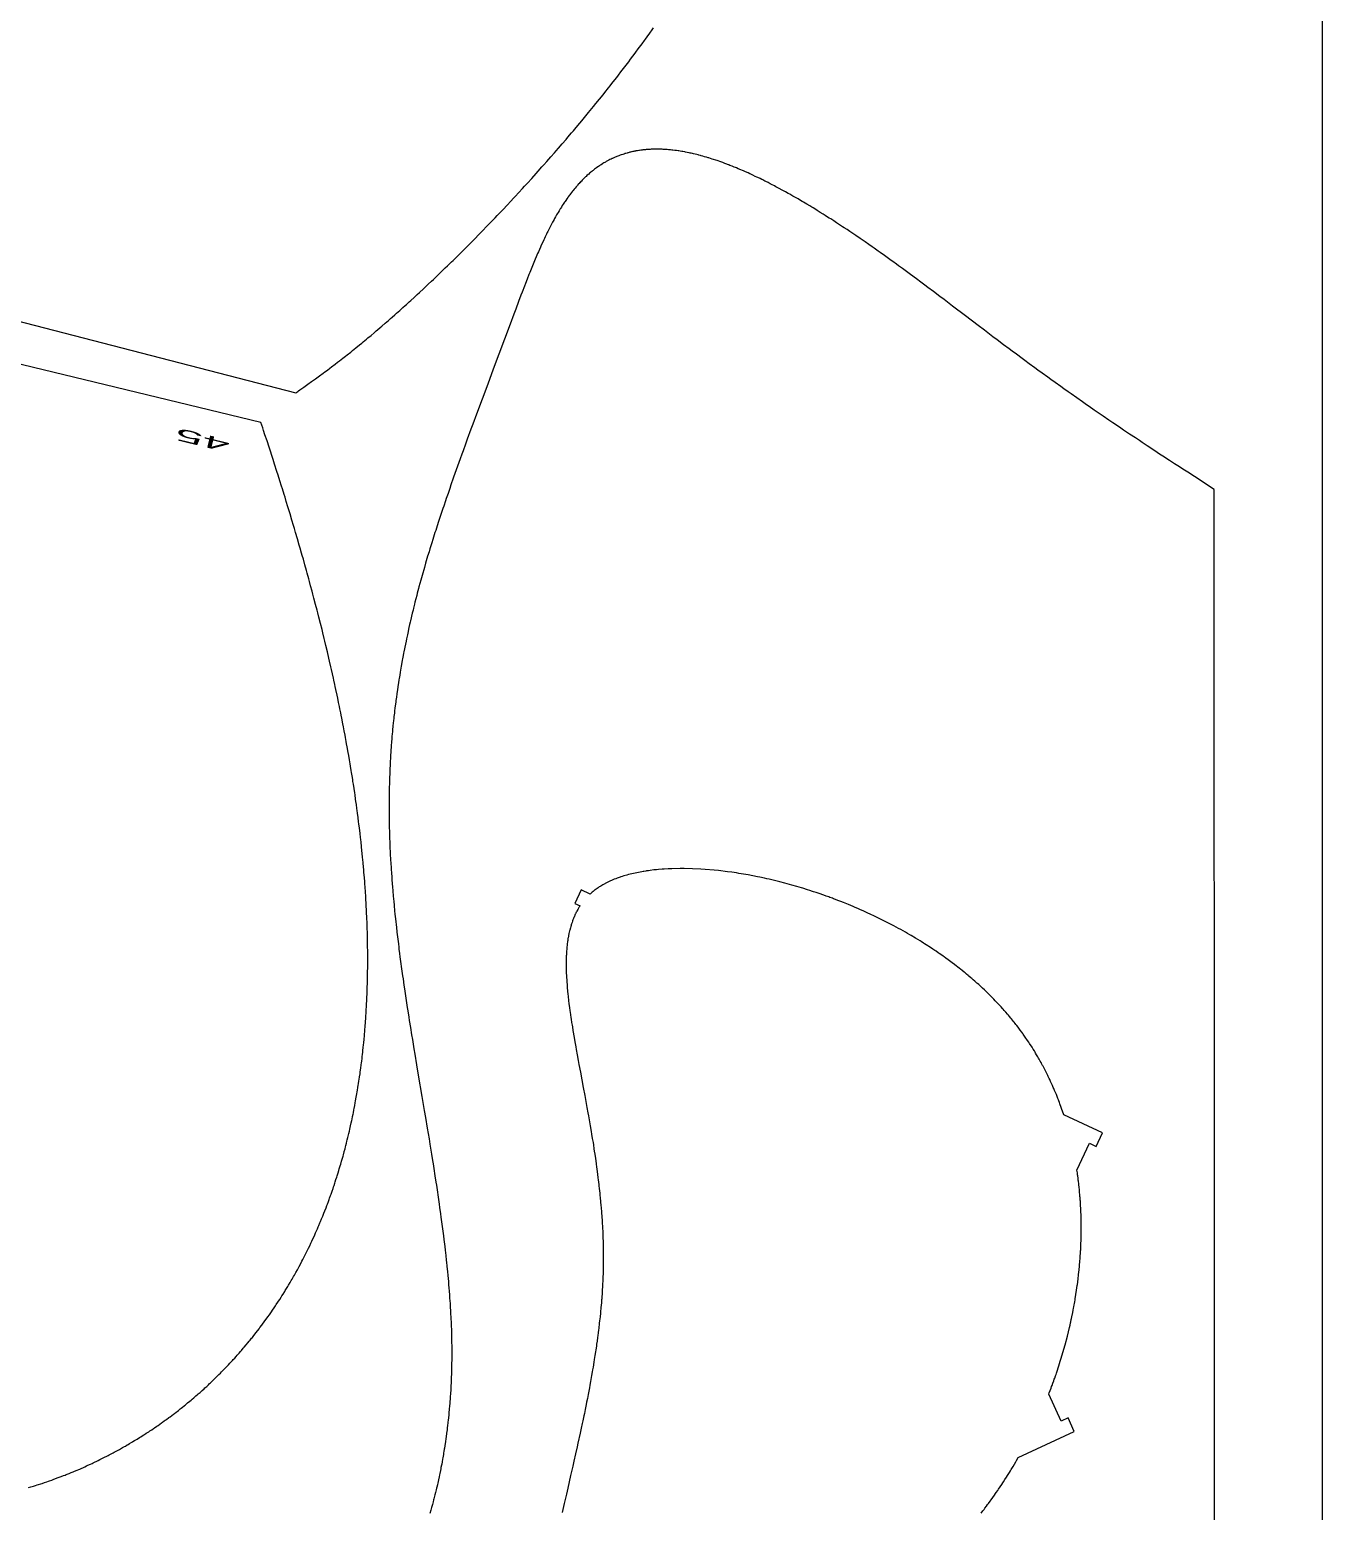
# Model space of a CAD drawing. Header units: metres. Extents: x 790 to 915, y 0 to 250.
# Drawn here: x 863.1 to 915.3, y 35.5 to 95.3 of the extents above; entities that cross this region are included whole.
import ezdxf

# ---------------------------------------------------------------- set-up
doc = ezdxf.new("R2010")
doc.units = ezdxf.units.M
doc.header["$MEASUREMENT"] = 0
doc.layers.add('1', color=7, linetype='Continuous', lineweight=0)
doc.styles.add('Style-ENGINEERING', font='ENGINEERING.shx')

msp = doc.modelspace()

# ---------------------------------------------------------------- linework, layer by layer
at = {"flags": 128}
for points in [[(915.266535, -0.455962), (915.266535, 249.544038), (790.266535, 249.544038), (790.266535, -0.455962), (915.266535, -0.455962)], [(796.295515, 100.762736), (873.8478, 80.687555)], [(873.8478, 80.687555), (873.886637, 80.717383), (873.925839, 80.746732), (873.952115, 80.766112), (874.004908, 80.804555), (874.084474, 80.861723), (874.164279, 80.918578), (874.324093, 81.03202), (874.48374, 81.145681), (874.642953, 81.259912), (874.748787, 81.336472), (874.801603, 81.374885), (874.9421, 81.477773), (875.012156, 81.529469), (875.116997, 81.607335), (875.22154, 81.685591), (875.291072, 81.737979), (875.429742, 81.84327), (875.533403, 81.922687), (875.602349, 81.975843), (875.739862, 82.082655), (875.846947, 82.166559), (875.91817, 82.222715), (876.060223, 82.335542), (876.131057, 82.39221), (876.272344, 82.506044), (876.413138, 82.620528), (876.506731, 82.697204), (876.56901, 82.748475), (876.69329, 82.85138), (876.75606, 82.90365), (876.881271, 83.008504), (877.006055, 83.113768), (877.08901, 83.184168), (877.144212, 83.231198), (877.254376, 83.32549), (877.320323, 83.382211), (877.451882, 83.495972), (877.583002, 83.610154), (877.670178, 83.686504), (877.72819, 83.737504), (877.84397, 83.839739), (877.908953, 83.897383), (878.038619, 84.01296), (878.167888, 84.128917), (878.253851, 84.206429), (878.311066, 84.258194), (878.42527, 84.36194), (878.489381, 84.420421), (878.617325, 84.537648), (878.744907, 84.655223), (878.829763, 84.733796), (878.999007, 84.891392), (879.062315, 84.950643), (879.188675, 85.069389), (879.314698, 85.188458), (879.398528, 85.268015), (879.565752, 85.427548), (879.628313, 85.487514), (879.753195, 85.607678), (879.87776, 85.728146), (879.960629, 85.808624), (880.125954, 85.969977), (880.187811, 86.030619), (880.311296, 86.152122), (880.43448, 86.273913), (880.516437, 86.355266), (880.679956, 86.518352), (880.741141, 86.579638), (880.863292, 86.702419), (880.985153, 86.825479), (881.066234, 86.907672), (881.228014, 87.072424), (881.409414, 87.258348), (881.529995, 87.382636), (881.610226, 87.465644), (881.770316, 87.632016), (881.89006, 87.757105), (881.969736, 87.840646), (882.128718, 88.008081), (882.208025, 88.091975), (882.366271, 88.260116), (882.524027, 88.428726), (882.628927, 88.541392), (882.69874, 88.616619), (882.838077, 88.767348), (882.994372, 88.93736), (883.072337, 89.02254), (883.189055, 89.150531), (883.363617, 89.343012), (883.537557, 89.536088), (883.624294, 89.63285), (883.778107, 89.805241), (883.854828, 89.891614), (883.969677, 90.021397), (884.141423, 90.216577), (884.276675, 90.371224), (884.344152, 90.44869), (884.445178, 90.565071), (884.596292, 90.740049), (884.746891, 90.915522), (884.821996, 91.003445), (884.971814, 91.179666), (885.046527, 91.267965), (885.158347, 91.400652), (885.306975, 91.578014), (885.381088, 91.666888), (885.492003, 91.800443), (885.602611, 91.934292), (885.657799, 92.001327), (885.788304, 92.160525), (885.853391, 92.240283), (885.950812, 92.360119), (886.096468, 92.54033), (886.241547, 92.721095), (886.313867, 92.811688), (886.458065, 92.993299), (886.52994, 93.08432), (886.63747, 93.221121), (886.652564, 93.240385), (886.792321, 93.41948), (886.861943, 93.509197), (886.966052, 93.643988), (887.069768, 93.77904), (887.121477, 93.846664), (887.224594, 93.982113), (887.276002, 94.049938), (887.352922, 94.151801), (887.445717, 94.275302), (887.491986, 94.337137), (887.561228, 94.429998), (887.664725, 94.569532), (887.767775, 94.709361), (887.819132, 94.779388), (887.910151, 94.904067), (887.955524, 94.966496), (888.023412, 95.060255), (888.124852, 95.201152), (888.225818, 95.342364), (888.276121, 95.413089)], [(863.052517, 36.506956), (863.147936, 36.535296), (863.211483, 36.554503), (863.253818, 36.567446), (863.338418, 36.593665), (863.411707, 36.61676), (863.460527, 36.632341), (863.558075, 36.663944), (863.606802, 36.679967), (863.704163, 36.712453), (863.8014, 36.745525), (863.866157, 36.767899), (863.909297, 36.78296), (863.995505, 36.813427), (864.04851, 36.832407), (864.154257, 36.870835), (864.259657, 36.909885), (864.329731, 36.936263), (864.376361, 36.954001), (864.469418, 36.989839), (864.531305, 37.014001), (864.572496, 37.030227), (864.654718, 37.062966), (864.69575, 37.079477), (864.777653, 37.112784), (864.859344, 37.146469), (864.913687, 37.169134), (865.022094, 37.214965), (865.082908, 37.241037), (865.123386, 37.258535), (865.204184, 37.293811), (865.244505, 37.311589), (865.32499, 37.347423), (865.405267, 37.383627), (865.45867, 37.40797), (865.565199, 37.457147), (865.62496, 37.485098), (865.664735, 37.503847), (865.744132, 37.541621), (865.783753, 37.560645), (865.862841, 37.598971), (865.941722, 37.637664), (865.994195, 37.663662), (866.098868, 37.716149), (866.157585, 37.745958), (866.196666, 37.765946), (866.274674, 37.806195), (866.313601, 37.826457), (866.391302, 37.867254), (866.468797, 37.908417), (866.520347, 37.936062), (866.623173, 37.991839), (866.725635, 38.048266), (866.776729, 38.076722), (866.8532, 38.119712), (866.929465, 38.163066), (866.967521, 38.184881), (867.043479, 38.228784), (867.081382, 38.250872), (867.138139, 38.284177), (867.227593, 38.337225), (867.272212, 38.363942), (867.339006, 38.404259), (867.438891, 38.465279), (867.538409, 38.526951), (867.588031, 38.558033), (867.686998, 38.620688), (867.736344, 38.652261), (867.81019, 38.699928), (867.908328, 38.764061), (867.957259, 38.796373), (868.030482, 38.845152), (868.103497, 38.894301), (868.139926, 38.919015), (868.236815, 38.985373), (868.285121, 39.018801), (868.357404, 39.069253), (868.429478, 39.12008), (868.465436, 39.145634), (868.537194, 39.197023), (868.572994, 39.222858), (868.626594, 39.261788), (868.722578, 39.33225), (868.770426, 39.367738), (868.842017, 39.421292), (868.91339, 39.475235), (868.948994, 39.502351), (869.02004, 39.556877), (869.055481, 39.584286), (869.108539, 39.625583), (869.179092, 39.680989), (869.214285, 39.708838), (869.266973, 39.750797), (869.345771, 39.814151), (869.353067, 39.820054), (869.395694, 39.854666), (869.480567, 39.924222), (869.564934, 39.994223), (869.620899, 40.041137), (869.658084, 40.072522), (869.732156, 40.135554), (869.815013, 40.206882), (869.869972, 40.254678), (869.906488, 40.286651), (869.979223, 40.350858), (870.033516, 40.39924), (870.069587, 40.431604), (870.141436, 40.496589), (870.177213, 40.529212), (870.248472, 40.594715), (870.31934, 40.660562), (870.366368, 40.704652), (870.397624, 40.734129), (870.459903, 40.793287), (870.491712, 40.82372), (870.555088, 40.884799), (870.61814, 40.946162), (870.659995, 40.987228), (870.743276, 41.069739), (870.805361, 41.131952), (870.846572, 41.173584), (870.928566, 41.257225), (870.969349, 41.299234), (871.050487, 41.383628), (871.131055, 41.468522), (871.184452, 41.525396), (871.219909, 41.563435), (871.290487, 41.639809), (871.320127, 41.672147), (871.379169, 41.737035), (871.437892, 41.802202), (871.476864, 41.845802), (871.554383, 41.933376), (871.612151, 41.999383), (871.650486, 42.043543), (871.726733, 42.132235), (871.726733, 42.132235), (871.764644, 42.176767), (871.840044, 42.266203), (871.91488, 42.356135), (871.964457, 42.416365), (871.997369, 42.456641), (872.06286, 42.537485), (872.090356, 42.571708), (872.14511, 42.640363), (872.199548, 42.709297), (872.235664, 42.755407), (872.307474, 42.847997), (872.360963, 42.917765), (872.396446, 42.96443), (872.466992, 43.058133), (872.502054, 43.105169), (872.571757, 43.199612), (872.640898, 43.294548), (872.68668, 43.358113), (872.717062, 43.400611), (872.777495, 43.485901), (872.833749, 43.566213), (872.861729, 43.606498), (872.903517, 43.667086), (872.965788, 43.758328), (873.027565, 43.850005), (873.058269, 43.896006), (873.119306, 43.988333), (873.149639, 44.034659), (873.194908, 44.104351), (873.254835, 44.197654), (873.284613, 44.244468), (873.329049, 44.314892), (873.395182, 44.420987), (873.419993, 44.461194), (873.46929, 44.541746), (873.518154, 44.622484), (873.55049, 44.676411), (873.61459, 44.784509), (873.662166, 44.865795), (873.693647, 44.920086), (873.756043, 45.02891), (873.78696, 45.083442), (873.848232, 45.192745), (873.908761, 45.302365), (873.948703, 45.375619), (873.975148, 45.424534), (874.027605, 45.522547), (874.089336, 45.63962), (874.130037, 45.717862), (874.156971, 45.770108), (874.210358, 45.874805), (874.249981, 45.953506), (874.276198, 46.006058), (874.328156, 46.111365), (874.353899, 46.164118), (874.404914, 46.269826), (874.455304, 46.375801), (874.488552, 46.446598), (874.510564, 46.493862), (874.554221, 46.588544), (874.608777, 46.708674), (874.644717, 46.788945), (874.668485, 46.84254), (874.715566, 46.949924), (874.750479, 47.030633), (874.773565, 47.084519), (874.819284, 47.192483), (874.841919, 47.246562), (874.886739, 47.354909), (874.930963, 47.463512), (874.960115, 47.536054), (874.979404, 47.584477), (875.017632, 47.681473), (875.065348, 47.804518), (875.096747, 47.886723), (875.117497, 47.941605), (875.158561, 48.051553), (875.188979, 48.134177), (875.209076, 48.189336), (875.248839, 48.299839), (875.268505, 48.355182), (875.307407, 48.466052), (875.345738, 48.577165), (875.370977, 48.651375), (875.387663, 48.700908), (875.420699, 48.800116), (875.435793, 48.845957), (875.465697, 48.937761), (875.495223, 49.029725), (875.514699, 49.091124), (875.553149, 49.214134), (875.581552, 49.306577), (875.600279, 49.368294), (875.63724, 49.491939), (875.655474, 49.553867), (875.691449, 49.677932), (875.726771, 49.802275), (875.749958, 49.885325), (875.765256, 49.940759), (875.795468, 50.051791), (875.800336, 50.069878), (875.830826, 50.184463), (875.850828, 50.260882), (875.86402, 50.311842), (875.890063, 50.413792), (875.909297, 50.490282), (875.921979, 50.541289), (875.947006, 50.643332), (875.959353, 50.69437), (875.983713, 50.796475), (876.007633, 50.898621), (876.023336, 50.966741), (876.054163, 51.103033), (876.082662, 51.232218), (876.101281, 51.318376), (876.113527, 51.37583), (876.137619, 51.490775), (876.15534, 51.577016), (876.16699, 51.634525), (876.189897, 51.749579), (876.201155, 51.807124), (876.223283, 51.92225), (876.244897, 52.037423), (876.259022, 52.114231), (876.286599, 52.26791), (876.309173, 52.397641), (876.323871, 52.48416), (876.333516, 52.541854), (876.352435, 52.657275), (876.366303, 52.743871), (876.375396, 52.801615), (876.393218, 52.917138), (876.401948, 52.974916), (876.41905, 53.090505), (876.435675, 53.206138), (876.446496, 53.283251), (876.467511, 53.437534), (876.484598, 53.56777), (876.495665, 53.654624), (876.502899, 53.71254), (876.517024, 53.828403), (876.527319, 53.915328), (876.534041, 53.973291), (876.547147, 54.089248), (876.553532, 54.147242), (876.565967, 54.263261), (876.57796, 54.379321), (876.585711, 54.456717), (876.600629, 54.611562), (876.612617, 54.742267), (876.620307, 54.829432), (876.625299, 54.887555), (876.634964, 55.003829), (876.641935, 55.09106), (876.64645, 55.149227), (876.655165, 55.265588), (876.659366, 55.323784), (876.667456, 55.440203), (876.675133, 55.55666), (876.680023, 55.63432), (876.689259, 55.789688), (876.696492, 55.920832), (876.701031, 56.008287), (876.709436, 56.18326), (876.713304, 56.270777), (876.720375, 56.445873), (876.726568, 56.621049), (876.730213, 56.737878), (876.73243, 56.815784), (876.736354, 56.971642), (876.739141, 57.103195), (876.740735, 57.190922), (876.743291, 57.366433), (876.744255, 57.454218), (876.745562, 57.629845), (876.746046, 57.805547), (876.745915, 57.922723), (876.745628, 58.00086), (876.744577, 58.157176), (876.742566, 58.338599), (876.740757, 58.459592), (876.739344, 58.540272), (876.736025, 58.701679), (876.733106, 58.822774), (876.730958, 58.903522), (876.726177, 59.065064), (876.723545, 59.145858), (876.717804, 59.307488), (876.711431, 59.469178), (876.706833, 59.577004), (876.703614, 59.648902), (876.696807, 59.792732), (876.694966, 59.829973), (876.6875, 59.974736), (876.682256, 60.071187), (876.671132, 60.263951), (876.665256, 60.360265), (876.652882, 60.552758), (876.652882, 60.552758), (876.639687, 60.745072), (876.630441, 60.873185), (876.624079, 60.95855), (876.610883, 61.129179), (876.594838, 61.326453), (876.583685, 61.457871), (876.576049, 61.545439), (876.560298, 61.720472), (876.54807, 61.851656), (876.539722, 61.939071), (876.522561, 62.113798), (876.51375, 62.201112), (876.495669, 62.37564), (876.476984, 62.550038), (876.464196, 62.666231), (876.455524, 62.743661), (876.437831, 62.898447), (876.422545, 63.028969), (876.412173, 63.115945), (876.390999, 63.289804), (876.380199, 63.376687), (876.358175, 63.550362), (876.335593, 63.723915), (876.320231, 63.839551), (876.309854, 63.916613), (876.288778, 64.070665), (876.270663, 64.200576), (876.258419, 64.287146), (876.233533, 64.460201), (876.220892, 64.546685), (876.195218, 64.71957), (876.169026, 64.892342), (876.151279, 65.007461), (876.139323, 65.084181), (876.115111, 65.237554), (876.094374, 65.366897), (876.080393, 65.453091), (876.052063, 65.625401), (876.037715, 65.711515), (876.008653, 65.883666), (875.97911, 66.055712), (875.959149, 66.170353), (875.9186, 66.399497), (875.895427, 66.528312), (875.879833, 66.614157), (875.848302, 66.785773), (875.832366, 66.871544), (875.800153, 67.043013), (875.767493, 67.214385), (875.745473, 67.328579), (875.700847, 67.556841), (875.675406, 67.685164), (875.65831, 67.770684), (875.623798, 67.941655), (875.606382, 68.027106), (875.571235, 68.197939), (875.53567, 68.368681), (875.51173, 68.48246), (875.463304, 68.709899), (875.435747, 68.837765), (875.41725, 68.922981), (875.379957, 69.09335), (875.361162, 69.178502), (875.323276, 69.348742), (875.285, 69.518897), (875.259268, 69.632288), (875.207293, 69.858958), (875.177761, 69.986397), (875.118065, 70.241136), (875.057535, 70.495695), (875.016726, 70.665302), (874.989318, 70.778329), (874.934026, 71.004282), (874.902647, 71.13132), (874.839297, 71.385268), (874.775168, 71.639047), (874.731988, 71.808141), (874.703013, 71.920829), (874.644616, 72.146109), (874.578216, 72.399397), (874.53354, 72.568167), (874.503576, 72.680641), (874.443219, 72.905497), (874.39758, 73.074058), (874.366979, 73.186394), (874.30536, 73.410977), (874.274344, 73.523223), (874.211903, 73.747628), (874.148923, 73.971915), (874.10664, 74.121376), (874.078321, 74.220989), (874.021373, 74.420146), (873.985123, 74.54613), (873.912137, 74.797991), (873.838509, 75.049714), (873.78907, 75.217453), (873.755956, 75.329245), (873.689359, 75.552749), (873.613856, 75.804066), (873.563182, 75.971537), (873.52925, 76.083152), (873.461033, 76.306306), (873.409562, 76.473604), (873.375104, 76.585105), (873.305841, 76.808033), (873.271039, 76.91946), (873.201096, 77.142239), (873.130706, 77.364923), (873.083534, 77.513325), (872.988607, 77.810004), (872.928141, 77.99766), (872.887661, 78.122727), (872.806301, 78.372776), (872.765422, 78.497757), (872.683272, 78.747634), (872.600603, 78.997399), (872.545206, 79.163848), (872.50815, 79.274787), (872.433739, 79.496599), (812.666438, 93.948328)], [(910.907418, 76.791382), (910.549544, 77.0205), (910.370762, 77.135276), (910.102796, 77.307733), (909.835093, 77.480562), (909.701345, 77.567124), (909.434069, 77.740555), (909.300545, 77.827431), (909.100406, 77.957953), (908.833841, 78.132388), (908.700686, 78.219786), (908.50112, 78.351117), (908.202158, 78.548659), (907.989856, 78.689548), (907.8838, 78.760126), (907.724837, 78.866164), (907.486672, 79.025616), (907.248853, 79.185556), (907.130077, 79.265715), (906.919145, 79.408536), (906.813789, 79.480102), (906.655894, 79.587648), (906.419372, 79.749419), (906.183243, 79.911743), (906.065328, 79.993117), (905.855954, 80.138137), (905.751388, 80.210819), (905.594693, 80.320058), (905.359999, 80.484408), (905.125728, 80.649354), (905.008752, 80.732053), (904.83349, 80.856386), (904.716782, 80.939464), (904.483691, 81.106075), (904.309153, 81.23143), (904.192928, 81.315189), (903.960796, 81.483154), (903.786972, 81.609516), (903.671218, 81.69394), (903.440015, 81.863216), (903.266873, 81.990542), (903.151567, 82.075596), (902.921233, 82.2461), (902.748721, 82.374313), (902.63382, 82.45994), (902.404264, 82.631541), (902.146378, 82.825107), (901.974647, 82.954422), (901.631582, 83.213615), (901.374572, 83.408416), (900.861012, 83.79867), (900.347593, 84.18912), (900.005067, 84.449074), (899.83365, 84.578833), (899.576251, 84.773085), (899.347114, 84.945278), (899.232412, 85.031185), (899.060177, 85.159791), (898.887711, 85.28807), (898.801386, 85.35208), (898.590097, 85.508163), (898.484299, 85.585989), (898.3254, 85.702443), (898.166249, 85.818537), (898.086573, 85.876444), (897.940472, 85.982248), (897.867342, 86.035016), (897.757545, 86.113997), (897.592611, 86.232065), (897.42738, 86.349631), (897.344648, 86.408218), (897.178943, 86.524985), (897.095967, 86.583159), (896.971343, 86.670151), (896.814672, 86.778846), (896.736217, 86.83299), (896.618378, 86.913945), (896.44126, 87.03477), (896.283447, 87.141535), (896.204403, 87.194686), (896.08566, 87.274115), (895.9667, 87.353177), (895.907136, 87.392567), (895.748021, 87.497136), (895.668308, 87.549157), (895.548537, 87.626851), (895.428519, 87.704127), (895.368415, 87.742605), (895.261405, 87.810742), (895.207822, 87.844679), (895.127347, 87.895416), (895.006408, 87.971137), (894.885187, 88.046384), (894.824469, 88.083825), (894.716344, 88.150081), (894.662193, 88.183058), (894.580852, 88.232334), (894.458581, 88.305807), (894.335989, 88.378739), (894.274569, 88.414996), (894.165171, 88.479103), (894.11037, 88.510985), (894.028039, 88.558588), (893.904243, 88.629488), (893.780078, 88.699765), (893.717853, 88.734663), (893.606992, 88.796301), (893.551444, 88.826922), (893.467971, 88.872599), (893.342416, 88.94053), (893.216433, 89.007738), (893.153276, 89.041064), (893.040719, 89.099839), (892.984303, 89.128995), (892.899504, 89.172433), (892.814489, 89.215507), (892.771899, 89.236904), (892.686551, 89.279416), (892.643791, 89.300527), (892.579543, 89.332011), (892.493673, 89.373641), (892.450647, 89.394303), (892.385994, 89.425103), (892.288749, 89.470855), (892.202035, 89.511062), (892.15858, 89.530999), (892.093271, 89.560692), (891.995017, 89.604742), (891.907381, 89.643392), (891.863454, 89.662534), (891.797426, 89.691013), (891.698065, 89.733193), (891.624211, 89.764011), (891.587202, 89.77928), (891.531582, 89.802006), (891.44791, 89.835686), (891.363941, 89.868863), (891.321842, 89.885259), (891.302874, 89.892594), (891.201567, 89.93121), (891.150827, 89.950193), (891.074606, 89.978251), (890.998249, 90.005798), (890.960018, 90.019377), (890.88345, 90.046137), (890.845112, 90.059315), (890.787536, 90.078827), (890.69638, 90.109022), (890.650721, 90.12382), (890.582131, 90.145635), (890.513414, 90.166981), (890.479008, 90.177476), (890.417762, 90.195835), (890.387099, 90.204869), (890.341056, 90.218234), (890.271878, 90.23786), (890.202561, 90.256969), (890.167849, 90.266325), (890.106051, 90.282628), (890.075108, 90.290618), (890.028639, 90.302398), (889.95881, 90.319599), (889.888826, 90.336225), (889.853775, 90.344317), (889.791363, 90.358335), (889.760109, 90.365165), (889.713166, 90.375179), (889.64261, 90.389677), (889.571882, 90.403531), (889.536452, 90.410212), (889.457556, 90.424456), (889.418023, 90.431261), (889.358615, 90.441062), (889.299073, 90.450365), (889.269251, 90.454827), (889.209503, 90.463362), (889.179577, 90.467433), (889.13462, 90.473291), (889.059966, 90.482322), (889.022645, 90.486507), (888.966669, 90.492363), (888.910701, 90.497707), (888.882721, 90.500184), (888.826766, 90.504743), (888.798792, 90.506824), (888.756834, 90.509692), (888.700899, 90.51304), (888.672935, 90.514508), (888.630993, 90.516449), (888.568089, 90.518765), (888.504199, 90.520377), (888.472259, 90.520899), (888.424354, 90.52132), (888.376456, 90.521302), (888.35251, 90.521127), (888.304623, 90.52044), (888.280683, 90.519926), (888.244775, 90.518941), (888.18095, 90.516547), (888.18095, 90.516547), (888.149043, 90.515036), (888.101188, 90.512372), (888.053341, 90.509226), (888.029421, 90.507469), (887.981586, 90.503584), (887.957672, 90.501454), (887.921804, 90.498022), (887.875316, 90.493147), (887.852075, 90.490526), (887.817217, 90.486363), (887.764939, 90.479591), (887.712671, 90.472178), (887.68654, 90.468227), (887.634287, 90.45983), (887.608164, 90.455382), (887.568984, 90.448393), (887.563947, 90.447466), (887.510575, 90.437256), (887.483981, 90.431897), (887.444207, 90.423539), (887.404571, 90.414799), (887.384806, 90.410284), (887.345381, 90.400967), (887.325721, 90.396164), (887.296297, 90.388777), (887.257188, 90.37859), (887.237687, 90.373351), (887.208501, 90.365309), (887.164872, 90.352836), (887.126242, 90.341334), (887.106981, 90.335435), (887.078155, 90.326404), (887.035068, 90.312441), (886.992163, 90.297978), (886.970779, 90.290559), (886.930687, 90.276267), (886.910702, 90.268954), (886.8808, 90.257776), (886.836118, 90.240537), (886.791643, 90.222733), (886.769483, 90.213618), (886.725317, 90.194961), (886.703312, 90.185419), (886.670402, 90.170838), (886.625493, 90.150335), (886.603121, 90.139856), (886.569667, 90.123854), (886.519718, 90.099211), (886.470049, 90.073798), (886.44532, 90.060802), (886.396073, 90.034231), (886.371555, 90.020655), (886.334911, 89.999928), (886.315516, 89.988744), (886.276971, 89.966072), (886.238748, 89.942999), (886.213445, 89.927395), (886.16326, 89.895662), (886.125988, 89.871406), (886.101312, 89.855021), (886.052372, 89.821741), (886.028105, 89.804848), (885.979972, 89.770563), (885.932369, 89.735619), (885.900924, 89.711962), (885.880089, 89.696031), (885.838722, 89.663793), (885.810558, 89.641374), (885.791886, 89.626299), (885.754791, 89.59584), (885.736366, 89.580458), (885.69976, 89.549391), (885.663475, 89.517924), (885.639462, 89.496727), (885.591855, 89.45381), (885.560363, 89.42476), (885.539504, 89.405225), (885.498107, 89.365755), (885.477567, 89.345822), (885.436804, 89.305565), (885.396455, 89.264792), (885.369783, 89.237327), (885.352102, 89.218893), (885.316977, 89.181729), (885.309997, 89.174257), (885.278406, 89.140078), (885.257533, 89.117167), (885.216232, 89.071052), (885.1958, 89.047851), (885.155362, 89.001165), (885.11548, 88.95411), (885.089195, 88.922541), (885.071803, 88.901407), (885.037328, 88.858934), (885.014848, 88.830817), (884.970403, 88.77424), (884.92663, 88.717218), (884.897812, 88.678962), (884.878759, 88.653352), (884.841023, 88.601888), (884.820011, 88.572797), (884.778438, 88.514317), (884.737452, 88.455447), (884.710446, 88.41599), (884.69258, 88.389593), (884.657173, 88.336585), (884.637444, 88.306644), (884.598379, 88.2465), (884.559828, 88.186017), (884.534405, 88.14551), (884.517577, 88.118426), (884.484206, 88.064069), (884.465597, 88.033384), (884.428726, 87.971788), (884.392302, 87.909894), (884.368262, 87.868471), (884.320746, 87.78525), (884.28832, 87.727429), (884.266891, 87.688756), (884.224472, 87.611119), (884.203478, 87.572159), (884.161905, 87.493961), (884.120869, 87.415408), (884.0938, 87.362848), (884.075878, 87.327726), (884.040324, 87.257289), (884.035776, 87.248205), (884.009629, 87.195668), (883.992323, 87.160596), (883.958003, 87.09034), (883.907226, 86.984685), (883.873823, 86.914078), (883.851745, 86.866933), (883.808028, 86.772474), (883.763219, 86.674156), (883.733665, 86.608489), (883.714098, 86.564659), (883.675276, 86.476878), (883.632078, 86.377943), (883.603545, 86.311883), (883.54708, 86.179535), (883.505222, 86.080085), (883.477536, 86.013701), (883.422655, 85.880744), (883.395444, 85.814178), (883.341447, 85.680883), (883.28797, 85.547387), (883.252582, 85.45829), (883.182365, 85.27988), (883.113872, 85.104017), (883.068503, 84.986663), (882.978328, 84.751739), (882.930265, 84.625793), (882.834549, 84.373743), (882.720273, 84.071059), (882.644361, 83.869166), (882.493008, 83.465198), (882.266672, 82.858981), (882.040662, 82.252639), (881.814698, 81.646279), (881.58875, 81.039912), (881.36299, 80.433474), (881.137749, 79.826837), (880.988098, 79.422216), (880.913485, 79.219825), (880.764791, 78.814837), (880.690756, 78.612223), (880.595147, 78.349437), (880.547511, 78.217979), (880.47629, 78.020703), (880.370028, 77.724572), (880.264523, 77.428151), (880.212081, 77.279822), (880.198631, 77.241668), (880.103455, 76.970257), (880.056188, 76.834493), (879.985715, 76.630768), (879.91578, 76.426944), (879.881024, 76.324993), (879.811953, 76.12101), (879.777646, 76.018976), (879.726481, 75.865871), (879.672974, 75.704502), (879.646377, 75.623788), (879.606683, 75.502681), (879.547605, 75.320935), (879.489102, 75.139082), (879.460073, 75.048115), (879.40247, 74.866096), (879.373902, 74.775043), (879.331348, 74.63841), (879.281388, 74.476386), (879.256605, 74.395337), (879.219681, 74.273719), (879.164869, 74.091185), (879.110763, 73.90852), (879.08398, 73.817138), (879.030967, 73.634272), (879.030967, 73.634272), (879.004741, 73.542787), (878.96576, 73.405493), (878.914464, 73.22231), (878.889111, 73.130664), (878.851458, 72.993125), (878.814261, 72.855503), (878.795837, 72.786659), (878.747277, 72.602971), (878.723313, 72.511068), (878.687769, 72.37314), (878.652712, 72.235122), (878.635368, 72.166079), (878.594754, 72.00233), (878.574711, 71.920406), (878.544982, 71.797459), (878.515658, 71.674437), (878.501149, 71.612898), (878.472439, 71.489763), (878.45824, 71.428166), (878.437136, 71.335736), (878.409365, 71.212427), (878.395639, 71.150743), (878.375249, 71.058181), (878.345117, 70.919254), (878.310115, 70.754468), (878.292906, 70.672021), (878.26746, 70.548283), (878.242456, 70.424464), (878.230122, 70.362523), (878.205791, 70.238579), (878.193794, 70.176576), (878.176012, 70.083532), (878.152701, 69.9594), (878.141218, 69.897302), (878.124209, 69.804116), (878.099186, 69.664245), (878.070294, 69.498332), (878.056161, 69.415317), (878.035356, 69.290722), (878.015027, 69.166039), (878.005042, 69.103665), (877.985432, 68.97885), (877.975807, 68.916409), (877.961598, 68.822705), (877.943077, 68.697688), (877.934, 68.635146), (877.920614, 68.541291), (877.901056, 68.400411), (877.884196, 68.275088), (877.875953, 68.212392), (877.86382, 68.118305), (877.846147, 67.977078), (877.829106, 67.835734), (877.820822, 67.765018), (877.804731, 67.623498), (877.796923, 67.552694), (877.78551, 67.446434), (877.778101, 67.375556), (877.763759, 67.233714), (877.750055, 67.091754), (877.741273, 66.997048), (877.735575, 66.933882), (877.724557, 66.80748), (877.718581, 66.736338), (877.707105, 66.593967), (877.696265, 66.451478), (877.68939, 66.35642), (877.684964, 66.293019), (877.676486, 66.166148), (877.671938, 66.094743), (877.663313, 65.951845), (877.655319, 65.80883), (877.650338, 65.713423), (877.647172, 65.649789), (877.641211, 65.522454), (877.638074, 65.450788), (877.632268, 65.307369), (877.627082, 65.163836), (877.623967, 65.068084), (877.622042, 65.004222), (877.618557, 64.876429), (877.616808, 64.804507), (877.613768, 64.660578), (877.611334, 64.516537), (877.610046, 64.420447), (877.609335, 64.356361), (877.608268, 64.228122), (877.607726, 64.117596), (877.607557, 64.043877), (877.607679, 63.896354), (877.607969, 63.82255), (877.609003, 63.674859), (877.610639, 63.527057), (877.612061, 63.428462), (877.613156, 63.362705), (877.615697, 63.231127), (877.616132, 63.210728), (877.617734, 63.139721), (877.621335, 62.997758), (877.625462, 62.855862), (877.628502, 62.761302), (877.630656, 62.698279), (877.635265, 62.57227), (877.640928, 62.430572), (877.64498, 62.336143), (877.65374, 62.147368), (877.658445, 62.053023), (877.668492, 61.864413), (877.679376, 61.675912), (877.687089, 61.550303), (877.692432, 61.466589), (877.703592, 61.299223), (877.713709, 61.155068), (877.720708, 61.058997), (877.735304, 60.866932), (877.742898, 60.770937), (877.758667, 60.579023), (877.775196, 60.387206), (877.78663, 60.259381), (877.794433, 60.174188), (877.810469, 60.003857), (877.831568, 59.788384), (877.84612, 59.644799), (877.856034, 59.549102), (877.876361, 59.357773), (877.892034, 59.214331), (877.902682, 59.118729), (877.924446, 58.927585), (877.935556, 58.832042), (877.958223, 58.641013), (877.981467, 58.450059), (877.997275, 58.322796), (878.007949, 58.237972), (878.029613, 58.068363), (878.048212, 57.925297), (878.060771, 57.82994), (878.086257, 57.639274), (878.099181, 57.543964), (878.125379, 57.353389), (878.152027, 57.162872), (878.170033, 57.035891), (878.2066, 56.782002), (878.227481, 56.639229), (878.269878, 56.353765), (878.313075, 56.068403), (878.342286, 55.878215), (878.361934, 55.751446), (878.401623, 55.497957), (878.424166, 55.355397), (878.469686, 55.070334), (878.515737, 54.785339), (878.546704, 54.595377), (878.609201, 54.215524), (878.644642, 54.001894), (878.71603, 53.574699), (878.78793, 53.147569), (878.932489, 52.293407), (879.028803, 51.723958), (879.076767, 51.439209), (879.148311, 51.012034), (879.219193, 50.584774), (879.254323, 50.371103), (879.306557, 50.050538), (879.31952, 49.970386), (879.361476, 49.709139), (879.382274, 49.578513), (879.413229, 49.382569), (879.459077, 49.088643), (879.497985, 48.835281), (879.517211, 48.708596), (879.54575, 48.518563), (879.587842, 48.2335), (879.615396, 48.043449), (879.629014, 47.94842), (879.649235, 47.805874), (879.684546, 47.552447), (879.701883, 47.425727), (879.727471, 47.23564), (879.752538, 47.045544), (879.764869, 46.950492), (879.789114, 46.760381), (879.801021, 46.665322), (879.818605, 46.522727), (879.84152, 46.332592), (879.852743, 46.23752), (879.869275, 46.094907), (879.893373, 45.880974), (879.914062, 45.690798), (879.924139, 45.595705), (879.938912, 45.45306), (879.953262, 45.310407), (879.960276, 45.239077), (879.978438, 45.048855), (879.987216, 44.953739), (879.999997, 44.811057), (880.012301, 44.668367), (880.01827, 44.597019), (880.033578, 44.406745), (880.033578, 44.406745), (880.040891, 44.311602), (880.051424, 44.168879), (880.06142, 44.026147), (880.066213, 43.954777), (880.074387, 43.827891), (880.078306, 43.764445), (880.08397, 43.669272), (880.091973, 43.526503), (880.099372, 43.383724), (880.102841, 43.31233), (880.108618, 43.1854), (880.111317, 43.121932), (880.115125, 43.026725), (880.120282, 42.883905), (880.124761, 42.741073), (880.126739, 42.669651), (880.130165, 42.5268), (880.131607, 42.455369), (880.133425, 42.348216), (880.13482, 42.241056), (880.135357, 42.187473), (880.136098, 42.081625), (880.136309, 42.028697), (880.136425, 41.949303), (880.136149, 41.830203), (880.135331, 41.711093), (880.134718, 41.651534), (880.133082, 41.532409), (880.13206, 41.472843), (880.130269, 41.383489), (880.127189, 41.256399), (880.125414, 41.192849), (880.122456, 41.097519), (880.117354, 40.954513), (880.111448, 40.811491), (880.108194, 40.739975), (880.101907, 40.612826), (880.098524, 40.549247), (880.093146, 40.453873), (880.084398, 40.3108), (880.074826, 40.167712), (880.06973, 40.096162), (880.060157, 39.968954), (880.055123, 39.905345), (880.047262, 39.809926), (880.034766, 39.666785), (880.021421, 39.523628), (880.014428, 39.452044), (879.999796, 39.308864), (879.992157, 39.237268), (879.98029, 39.129867), (879.965588, 39.002565), (879.957977, 38.938909), (879.946232, 38.843419), (879.927872, 38.700171), (879.908613, 38.556907), (879.898643, 38.485269), (879.880357, 38.357902), (879.870941, 38.294213), (879.856474, 38.198674), (879.841593, 38.103127), (879.833997, 38.055351), (879.818489, 37.959793), (879.810577, 37.912011), (879.79851, 37.840335), (879.776467, 37.7129), (879.765158, 37.649177), (879.747835, 37.553586), (879.730074, 37.457987), (879.721029, 37.410184), (879.702607, 37.314573), (879.693229, 37.266765), (879.678952, 37.195048), (879.65624, 37.08348), (879.644651, 37.027692), (879.626976, 36.944004), (879.599799, 36.818461), (879.571817, 36.692904), (879.557521, 36.63012), (879.555205, 36.62003), (879.534037, 36.528875), (879.523305, 36.483358), (879.50702, 36.415158), (879.482173, 36.313031), (879.456818, 36.21111), (879.44395, 36.160228), (879.41783, 36.05862), (879.404578, 36.007895), (879.384458, 35.931905), (879.357178, 35.83077), (879.343344, 35.780282), (879.322347, 35.70465), (879.290301, 35.591427), (879.254127, 35.466672)], [(910.922665, 13.557482), (910.907418, 76.791382)], [(902.996805, 37.720717), (905.257159, 38.774738), (905.003588, 39.318523), (904.731696, 39.191737), (904.224554, 40.279307), (904.243632, 40.32792), (904.281387, 40.425262), (904.318603, 40.522752), (904.343115, 40.587827), (904.359323, 40.631245), (904.391418, 40.718165), (904.427016, 40.81608), (904.450446, 40.881432), (904.465933, 40.925032), (904.496584, 41.01231), (904.519291, 41.077834), (904.534294, 41.121547), (904.563978, 41.209047), (904.578659, 41.252832), (904.607696, 41.340473), (904.636301, 41.428204), (904.692212, 41.603927), (904.705919, 41.647911), (904.733006, 41.735939), (904.759659, 41.824046), (904.811655, 42.000487), (904.836998, 42.088815), (904.886369, 42.265676), (904.979835, 42.62014), (905.023918, 42.797702), (905.066228, 42.975456), (905.086716, 43.064399), (905.106759, 43.153383), (905.116613, 43.197889), (905.135987, 43.286928), (905.145506, 43.33146), (905.159575, 43.398274), (905.195859, 43.576526), (905.213328, 43.665691), (905.230346, 43.75488), (905.238686, 43.799482), (905.255028, 43.8887), (905.26303, 43.933316), (905.27482, 44.000246), (905.290145, 44.089498), (905.297637, 44.134128), (905.308663, 44.201077), (905.324723, 44.301509), (905.351851, 44.480067), (905.364732, 44.569346), (905.377155, 44.658622), (905.383195, 44.703258), (905.394931, 44.792525), (905.400628, 44.837155), (905.408957, 44.904095), (905.41966, 44.993336), (905.424839, 45.037951), (905.432392, 45.104866), (905.443235, 45.205219), (905.452383, 45.294398), (905.456783, 45.338979), (905.463167, 45.405839), (905.472253, 45.506099), (905.480752, 45.606321), (905.484781, 45.656416), (905.49158, 45.745448), (905.494805, 45.78995), (905.499423, 45.856684), (905.505858, 45.956744), (905.511702, 46.056749), (905.514401, 46.106729), (905.519355, 46.206645), (905.521609, 46.256579), (905.524712, 46.33145), (905.530727, 46.508764), (905.533027, 46.597333), (905.534854, 46.685841), (905.535591, 46.730071), (905.536708, 46.818481), (905.537089, 46.86266), (905.537438, 46.928897), (905.537487, 47.01715), (905.537333, 47.061249), (905.53688, 47.127362), (905.535696, 47.226449), (905.534137, 47.314442), (905.533178, 47.358408), (905.531515, 47.424316), (905.528516, 47.523089), (905.52491, 47.621748), (905.522879, 47.671035), (905.518892, 47.758582), (905.516718, 47.80232), (905.513231, 47.867882), (905.507492, 47.966119), (905.501141, 48.064227), (905.497736, 48.113232), (905.490466, 48.21114), (905.486601, 48.260042), (905.480515, 48.33333), (905.472854, 48.420085), (905.468842, 48.46342), (905.462594, 48.528367), (905.452708, 48.625663), (905.442203, 48.722805), (905.436719, 48.771317), (905.425286, 48.868221), (905.419337, 48.916612), (905.410122, 48.989122), (905.397291, 49.085654), (905.390642, 49.133857), (905.380376, 49.206079), (905.36432, 49.314227), (905.871461, 50.401796), (906.143354, 50.275011), (906.396925, 50.818795), (904.83487, 51.547193), (904.784879, 51.69617), (904.759223, 51.770381), (904.733125, 51.844405), (904.719911, 51.881346), (904.693151, 51.955085), (904.679605, 51.991882), (904.659078, 52.046987), (904.631321, 52.12029), (904.617277, 52.156868), (904.596002, 52.211641), (904.56362, 52.29359), (904.534364, 52.366219), (904.519568, 52.402457), (904.497166, 52.456718), (904.463093, 52.537891), (904.428454, 52.618799), (904.410922, 52.659154), (904.379404, 52.730728), (904.363477, 52.766435), (904.339376, 52.819895), (904.302752, 52.899855), (904.265558, 52.979537), (904.246748, 53.019273), (904.208699, 53.098534), (904.18946, 53.138058), (904.160335, 53.197209), (904.125399, 53.267104), (904.107762, 53.301965), (904.081093, 53.354148), (904.040612, 53.432178), (903.999557, 53.509911), (903.978814, 53.548664), (903.936896, 53.625946), (903.915721, 53.664472), (903.883689, 53.722118), (903.840473, 53.79871), (903.818649, 53.836889), (903.785641, 53.894012), (903.735519, 53.979363), (903.695397, 54.046517), (903.675164, 54.079999), (903.6446, 54.130102), (903.598269, 54.204988), (903.551356, 54.279546), (903.527681, 54.316702), (903.479893, 54.390765), (903.45578, 54.427671), (903.419337, 54.482873), (903.370234, 54.55618), (903.345463, 54.592706), (903.308032, 54.647334), (903.251266, 54.728913), (903.200183, 54.801059), (903.174421, 54.837001), (903.135502, 54.890748), (903.076501, 54.970995), (903.016753, 55.05079), (902.986599, 55.090516), (902.934354, 55.158504), (902.899219, 55.203641), (902.875662, 55.233649), (902.828226, 55.293463), (902.79237, 55.338148), (902.768334, 55.367854), (902.719947, 55.427064), (902.695598, 55.456568), (902.646587, 55.515375), (902.597166, 55.573912), (902.563991, 55.612787), (902.497102, 55.690177), (902.459163, 55.733498), (902.433746, 55.762294), (902.382615, 55.819683), (902.356902, 55.848276), (902.305182, 55.905259), (902.253075, 55.961971), (902.218124, 55.999628), (902.147712, 56.074579), (902.121135, 56.102561), (902.067699, 56.158321), (902.013891, 56.213809), (901.977814, 56.250649), (901.977814, 56.250649), (901.905173, 56.323965), (901.850271, 56.378634), (901.81347, 56.414927), (901.739396, 56.487149), (901.702125, 56.523077), (901.627119, 56.594568), (901.551502, 56.66557), (901.398469, 56.806107), (901.355003, 56.845279), (901.325924, 56.871308), (901.267522, 56.923158), (901.2382, 56.94898), (901.179316, 57.000416), (901.120117, 57.051575), (901.080476, 57.085526), (901.000782, 57.15306), (900.970756, 57.178258), (900.910477, 57.228446), (900.849897, 57.278355), (900.809346, 57.311473), (900.727851, 57.377338), (900.66639, 57.426411), (900.625258, 57.458972), (900.542615, 57.52372), (900.501106, 57.555907), (900.417721, 57.619909), (900.333852, 57.683412), (900.164695, 57.80892), (900.068732, 57.87864), (900.004441, 57.924767), (899.961441, 57.955361), (899.875112, 58.016174), (899.810083, 58.061454), (899.766597, 58.091483), (899.679311, 58.151164), (899.635513, 58.180815), (899.547612, 58.23974), (899.459311, 58.298159), (899.281544, 58.41348), (899.214492, 58.456202), (899.169675, 58.484526), (899.079769, 58.540791), (899.034683, 58.568733), (898.944246, 58.624235), (898.853467, 58.679227), (898.670912, 58.787681), (898.625071, 58.814475), (898.533156, 58.867679), (898.440936, 58.92037), (898.255611, 59.024212), (898.162523, 59.075362), (897.97554, 59.176115), (897.787534, 59.274803), (897.408723, 59.465958), (897.355177, 59.492172), (897.247896, 59.544107), (897.140372, 59.595381), (897.068561, 59.629196), (897.020632, 59.651577), (896.924646, 59.695945), (896.816467, 59.745233), (896.744239, 59.777723), (896.69604, 59.799219), (896.599537, 59.841817), (896.527071, 59.87342), (896.478719, 59.894324), (896.381924, 59.935737), (896.333482, 59.956246), (896.236516, 59.996868), (896.139446, 60.036961), (895.945028, 60.11556), (895.835525, 60.158839), (895.762474, 60.187319), (895.713753, 60.206139), (895.616269, 60.243381), (895.543122, 60.270962), (895.494343, 60.289183), (895.396757, 60.325225), (895.347951, 60.343045), (895.250321, 60.378286), (895.152671, 60.412991), (894.957347, 60.480793), (894.884104, 60.505665), (894.835278, 60.522079), (894.73764, 60.554502), (894.68883, 60.570512), (894.591232, 60.602127), (894.493671, 60.633202), (894.298695, 60.693732), (894.249987, 60.708526), (894.152623, 60.737707), (894.055333, 60.766346), (893.861011, 60.821994), (893.763996, 60.849001), (893.570298, 60.901379), (893.3771, 60.951571), (892.992469, 61.045375), (892.944576, 61.056482), (892.848926, 61.078283), (892.753463, 61.099532), (892.563133, 61.140374), (892.468283, 61.159965), (892.279253, 61.197483), (892.091174, 61.23278), (891.718134, 61.296687), (891.625573, 61.311267), (891.441346, 61.338746), (891.25837, 61.363979), (890.89644, 61.407688), (890.19053, 61.467927), (889.847619, 61.484372), (889.512117, 61.491644), (889.347312, 61.491828), (889.023925, 61.485263), (888.865478, 61.478504), (888.709284, 61.46942), (888.632052, 61.464005), (888.479363, 61.451424), (888.403921, 61.444257), (888.329093, 61.436506), (888.291912, 61.43241), (888.144761, 61.414561), (888.072145, 61.404756), (888.000181, 61.394363), (887.964445, 61.388946), (887.893472, 61.377669), (887.858237, 61.37181), (887.805702, 61.362744), (887.532082, 61.308775), (887.399532, 61.278235), (887.269911, 61.245316), (887.20622, 61.227963), (887.081119, 61.191466), (887.019725, 61.172322), (886.959114, 61.152579), (886.929104, 61.142483), (886.811064, 61.100598), (886.753257, 61.078755), (886.69627, 61.056311), (886.668086, 61.044863), (886.612345, 61.021515), (886.584789, 61.009615), (886.543852, 60.991482), (886.437036, 60.941466), (886.384926, 60.91555), (886.333693, 60.889028), (886.308407, 60.87554), (886.258504, 60.848108), (886.233888, 60.834164), (886.197388, 60.812964), (886.149515, 60.784164), (886.125921, 60.769536), (886.090963, 60.747308), (886.056526, 60.724737), (886.039504, 60.713323), (886.001265, 60.687033), (885.976148, 60.669261), (885.95957, 60.657304), (885.926813, 60.633128), (885.902591, 60.614768), (885.886607, 60.602419), (885.855033, 60.577463), (885.839441, 60.564856), (885.808647, 60.539382), (885.778368, 60.513566), (885.758468, 60.496165), (885.745328, 60.48448), (885.719348, 60.460907), (885.355888, 60.630392), (885.102317, 60.086607), (885.31534, 59.987273), (885.294248, 59.954958), (885.280441, 59.933235), (885.271349, 59.918673), (885.253434, 59.889358), (885.240232, 59.867205), (885.231542, 59.852357), (885.214427, 59.822471), (885.206001, 59.807434), (885.189413, 59.77717), (885.173174, 59.746655), (885.162541, 59.726173), (885.141733, 59.684876), (885.130296, 59.661452), (885.122778, 59.645758), (885.107996, 59.614185), (885.100731, 59.598306), (885.086454, 59.566363), (885.07251, 59.534174), (885.063399, 59.512579), (885.045616, 59.469063), (885.026304, 59.41959), (885.013836, 59.386305), (885.005702, 59.363981), (884.989861, 59.319012), (884.97835, 59.285005), (884.970852, 59.262201), (884.956272, 59.216275), (884.956272, 59.216275), (884.94919, 59.193154), (884.935436, 59.146596), (884.922228, 59.099619), (884.897422, 59.004414), (884.890829, 58.977338), (884.87814, 58.922797), (884.866109, 58.867736), (884.85845, 58.830741), (884.853504, 58.80595), (884.843991, 58.756065), (884.83389, 58.699461), (884.827505, 58.661443), (884.823402, 58.635972), (884.815564, 58.58473), (884.810003, 58.546038), (884.806447, 58.520119), (884.799692, 58.467985), (884.796492, 58.44177), (884.790444, 58.389046), (884.784861, 58.335931), (884.77507, 58.228537), (884.770356, 58.16745), (884.767525, 58.126456), (884.765775, 58.099007), (884.762603, 58.043824), (884.760507, 58.002188), (884.759244, 57.974313), (884.757035, 57.91828), (884.756089, 57.890123), (884.754509, 57.833529), (884.753341, 57.776564), (884.752221, 57.661524), (884.752212, 57.618006), (884.752854, 57.530355), (884.754363, 57.44189), (884.75584, 57.382464), (884.759906, 57.262542), (884.763906, 57.171671), (884.767015, 57.110652), (884.774273, 56.98757), (884.778411, 56.92551), (884.78768, 56.800363), (884.798238, 56.673858), (884.82305, 56.416835), (884.830881, 56.343596), (884.836303, 56.29454), (884.847618, 56.195882), (884.853507, 56.146282), (884.865737, 56.04654), (884.878556, 55.946084), (884.887419, 55.878719), (884.905886, 55.743053), (884.913059, 55.691858), (884.927796, 55.58895), (884.943043, 55.485357), (884.953481, 55.415916), (884.974992, 55.276136), (884.991659, 55.170522), (885.003015, 55.099745), (885.02629, 54.957318), (885.038199, 54.885671), (885.062534, 54.741521), (885.087522, 54.596241), (885.104523, 54.498768), (885.139292, 54.302352), (885.159269, 54.191019), (885.200044, 53.966547), (885.241796, 53.739711), (885.270104, 53.587198), (885.327668, 53.279147), (885.445418, 52.651365), (885.504936, 52.331874), (885.564436, 52.00881), (885.594075, 51.845976), (885.633384, 51.627546), (885.652922, 51.517777), (885.682046, 51.352442), (885.710916, 51.186305), (885.725242, 51.10294), (885.763042, 50.879683), (885.781699, 50.767545), (885.809347, 50.598715), (885.836552, 50.429148), (885.849975, 50.344094), (885.876436, 50.173452), (885.889464, 50.087868), (885.908738, 49.95917), (885.933909, 49.786978), (885.946256, 49.700632), (885.964465, 49.570806), (885.982284, 49.440617), (885.991042, 49.375388), (886.02132, 49.142753), (886.035935, 49.026027), (886.050183, 48.909035), (886.057166, 48.850441), (886.070841, 48.733058), (886.077531, 48.674271), (886.087375, 48.585972), (886.100139, 48.468022), (886.106362, 48.408955), (886.115495, 48.32024), (886.128726, 48.186917), (886.140006, 48.068158), (886.145471, 48.008692), (886.153447, 47.919386), (886.164899, 47.785191), (886.175724, 47.650719), (886.180895, 47.583381), (886.189683, 47.463503), (886.193879, 47.403487), (886.199921, 47.313365), (886.208408, 47.177971), (886.216188, 47.042328), (886.219807, 46.974414), (886.226492, 46.838409), (886.229553, 46.770319), (886.233789, 46.668075), (886.238244, 46.546734), (886.240239, 46.485998), (886.242935, 46.394813), (886.246304, 46.25786), (886.248846, 46.1207), (886.249802, 46.052045), (886.251071, 45.914587), (886.25138, 45.845787), (886.251431, 45.742498), (886.251055, 45.6506), (886.250717, 45.604621), (886.250019, 45.535616), (886.248542, 45.432027), (886.246539, 45.328343), (886.245339, 45.276467), (886.24305, 45.190232), (886.241321, 45.132709), (886.237381, 45.017585), (886.235172, 44.959986), (886.230282, 44.844718), (886.224773, 44.729359), (886.22076, 44.652407), (886.217936, 44.601086), (886.211933, 44.498398), (886.208351, 44.440611), (886.200748, 44.324985), (886.19257, 44.209296), (886.186803, 44.132138), (886.18282, 44.080686), (886.174525, 43.977752), (886.164678, 43.861909), (886.157815, 43.784657), (886.153108, 43.733147), (886.143384, 43.630108), (886.135823, 43.552813), (886.120023, 43.398193), (886.103339, 43.243544), (886.091737, 43.140435), (886.067413, 42.934212), (886.060308, 42.876214), (886.045761, 42.760226), (886.030771, 42.644254), (886.020536, 42.56695), (885.9995, 42.412378), (885.983239, 42.296487), (885.972174, 42.219247), (885.949516, 42.064826), (885.93793, 41.987648), (885.914257, 41.833367), (885.889935, 41.679195), (885.873373, 41.576483), (885.839443, 41.371239), (885.819902, 41.255905), (885.806699, 41.179067), (885.779884, 41.025518), (885.766278, 40.948811), (885.738683, 40.795541), (885.710598, 40.642475), (885.691614, 40.540551), (885.653049, 40.337008), (885.638392, 40.26079), (885.608773, 40.108545), (885.578769, 39.956565), (885.558563, 39.855399), (885.517696, 39.653457), (885.486674, 39.502356), (885.465829, 39.4018), (885.423777, 39.201132), (885.402583, 39.101028), (885.359896, 38.901301), (885.316854, 38.702242), (885.229929, 38.306261), (885.197114, 38.158545), (885.13126, 37.864462), (885.06526, 37.572269), (885.021273, 37.378579), (884.933575, 36.993998), (884.817869, 36.487414), (884.760835, 36.236949), (884.676677, 35.865005), (884.676677, 35.865005), (884.621691, 35.619657), (884.594582, 35.497797)], [(901.497335, 35.476456), (901.56843, 35.568776), (901.615503, 35.630553), (901.64674, 35.671838), (901.708868, 35.754649), (901.760927, 35.824769), (901.795449, 35.87164), (901.864053, 35.965679), (901.898133, 36.012846), (901.965851, 36.107472), (902.032978, 36.202482), (902.077399, 36.266033), (902.106867, 36.308494), (902.16545, 36.393637), (902.198196, 36.441658), (902.263241, 36.537977), (902.327689, 36.634658), (902.370321, 36.699311), (902.398594, 36.742501), (902.454786, 36.829089), (902.517433, 36.92683), (902.558863, 36.992182), (902.586334, 37.035834), (902.640918, 37.123337), (902.681542, 37.189139), (902.708475, 37.233088), (902.761981, 37.32118), (902.788555, 37.365323), (902.84134, 37.453798), (902.893645, 37.542525), (902.928246, 37.601814), (902.996805, 37.720717)]]:
    msp.add_lwpolyline(points, dxfattribs=at)

# ---------------------------------------------------------------- texts
at = {"layer": '1', "style": 'Style-ENGINEERING', "width": 3}
msp.add_text('45', height=0.5, rotation=166.391223, dxfattribs=at).set_placement((871.226523, 78.759965))

doc.saveas('drawing.dxf')
